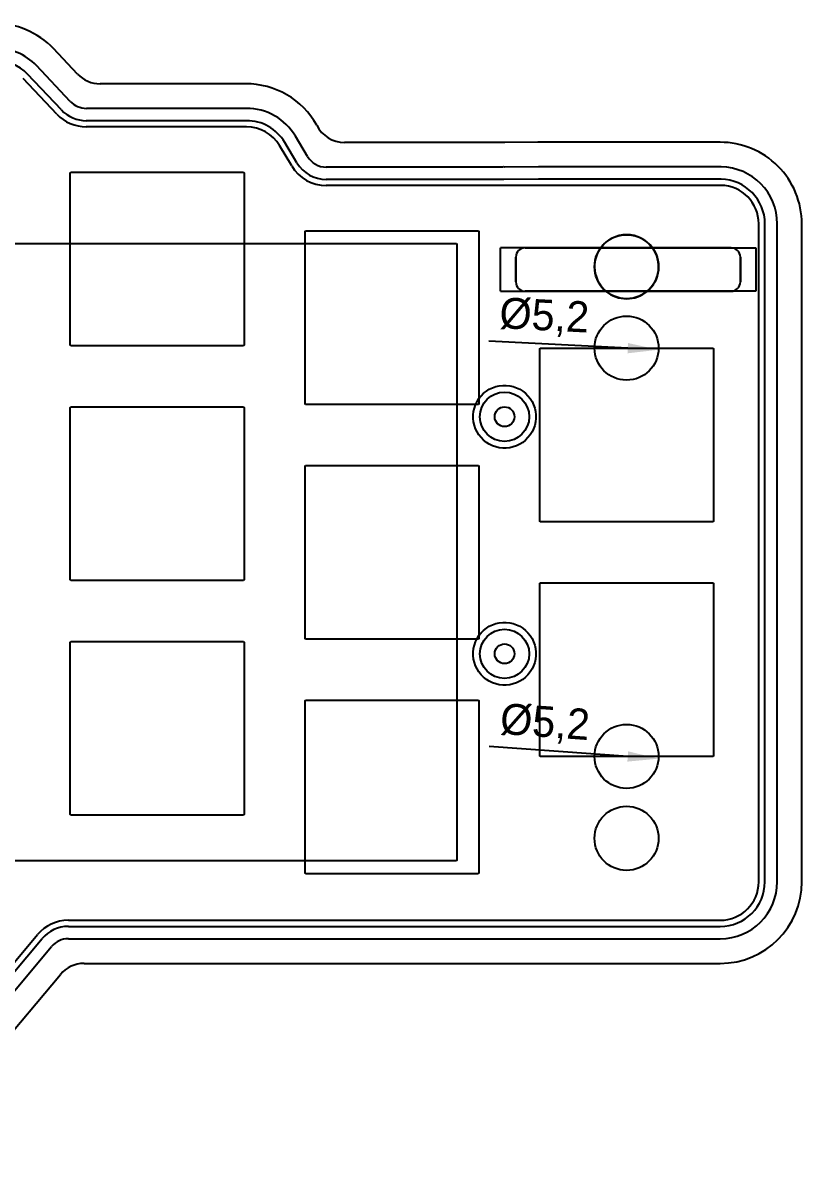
# Model space of a CAD drawing. Header units: millimetres. Extents: x 67 to 373, y -261 to -88.
# Drawn here: x 310.1 to 373.3, y -181.9 to -88 of the extents above; entities that cross this region are included whole.
import ezdxf

# ---------------------------------------------------------------- set-up
doc = ezdxf.new("R2010")
doc.units = ezdxf.units.MM
for name, color, linetype in [('Dimensions', 7, 'Continuous'), ('Edge.Cuts', 7, 'Continuous'), ('User.2', 7, 'Continuous'), ('User.3', 7, 'Continuous')]:
    doc.layers.add(name, color=color, linetype=linetype)
doc.dimstyles.new('ISO-25', dxfattribs={"dimtxt": 2.5, "dimasz": 2.5, "dimexe": 1.25, "dimexo": 0.625, "dimtad": 1, "dimtxsty": 'Standard', "dimcen": 2.5, "dimadec": 0, "dimazin": 0, "dimtfac": 1, "dimtmove": 0, "dimatfit": 3, "dimfxl": 1, "dimarcsym": 0})

# ---------------------------------------------------------------- blocks, each defined once
blk = doc.blocks.new('*D9')
at = {"layer": 'Defpoints', "color": 0}
for p in [(356.491, -114.25), (361.684, -114.515)]:
    blk.add_point(p, dxfattribs=at)
at = {"layer": 'Dimensions', "color": 140, "lineweight": -2}
blk.add_line((359.18, -114.387), (347.915, -113.813), dxfattribs=at)
at = {"layer": 'Dimensions', "color": 140}
blk.add_solid([(359.159, -114.804), (359.202, -113.97), (361.684, -114.515)], dxfattribs=at)
at = {"layer": 'Dimensions', "color": 140, "insert": (352.404, -111.92), "char_height": 2.5066, "attachment_point": 5, "rotation": 357.08031}
blk.add_mtext('%%c5,2', dxfattribs=at)
blk = doc.blocks.new('*D10')
at = {"layer": 'Defpoints', "color": 0}
for p in [(356.494, -147.348), (361.681, -147.717)]:
    blk.add_point(p, dxfattribs=at)
at = {"layer": 'Dimensions', "color": 140, "lineweight": -2}
blk.add_line((359.18, -147.539), (347.929, -146.74), dxfattribs=at)
at = {"layer": 'Dimensions', "color": 140}
blk.add_solid([(359.151, -147.956), (359.21, -147.122), (361.681, -147.717)], dxfattribs=at)
at = {"layer": 'Dimensions', "color": 140, "insert": (352.455, -144.937), "char_height": 2.5066, "attachment_point": 5, "rotation": 355.93525}
blk.add_mtext('%%c5,2', dxfattribs=at)

msp = doc.modelspace()

# ---------------------------------------------------------------- linework, layer by layer
at = {"layer": 'Edge.Cuts'}
for p, q in [((314.5271, -92.1331), (312.5746, -90.0577)), ((313.9308, -94.3518), (311.1914, -91.44)), ((312.8473, -95.3891), (310.109, -92.4785)), ((313.2088, -95.0436), (310.4696, -92.1321)), ((328.1618, -92.92), (316.3479, -92.92)), ((328.2301, -94.92), (315.2457, -94.92)), ((328.2353, -96.42), (315.2326, -96.42)), ((328.2335, -95.92), (315.2366, -95.92)), ((333.1942, -98.8248), (332.2067, -97.1746)), ((351.8782, -97.6675), (349.196, -97.6816)), ((366.6872, -97.6675), (351.8782, -97.6675)), ((331.9036, -99.5892), (330.9169, -97.9403)), ((332.3337, -99.3342), (331.3469, -97.6852)), ((348.86, -97.6825), (336.1865, -97.6825)), ((349.196, -97.6816), (348.86, -97.6825)), ((313.9372, -100.145), (313.941, -100.1259)), ((313.9372, -100.145), (313.941, -100.1259)), ((313.9372, -100.145), (313.941, -100.1259)), ((313.9372, -100.145), (313.941, -100.1259)), ((313.9372, -114.145), (313.9372, -100.145)), ((313.9372, -114.145), (313.9372, -100.145)), ((313.9372, -114.145), (313.9372, -100.145)), ((313.9372, -114.145), (313.9372, -100.145)), ((313.941, -100.1259), (313.9681, -100.0988)), ((313.941, -100.1259), (313.9681, -100.0988)), ((313.941, -100.1259), (313.9681, -100.0988)), ((313.941, -100.1259), (313.9681, -100.0988)), ((313.9681, -100.0988), (313.9872, -100.095)), ((313.9681, -100.0988), (313.9872, -100.095)), ((313.9681, -100.0988), (313.9872, -100.095)), ((313.9681, -100.0988), (313.9872, -100.095)), ((313.9872, -100.095), (327.9872, -100.095)), ((313.9872, -100.095), (327.9872, -100.095)), ((313.9872, -100.095), (327.9872, -100.095)), ((313.9872, -100.095), (327.9872, -100.095)), ((327.9872, -100.095), (328.0064, -100.0988)), ((327.9872, -100.095), (328.0064, -100.0988)), ((327.9872, -100.095), (328.0064, -100.0988)), ((327.9872, -100.095), (328.0064, -100.0988)), ((328.0064, -100.0988), (328.0334, -100.1259)), ((328.0064, -100.0988), (328.0334, -100.1259)), ((328.0064, -100.0988), (328.0334, -100.1259)), ((328.0064, -100.0988), (328.0334, -100.1259)), ((328.0334, -100.1259), (328.0372, -100.145)), ((328.0334, -100.1259), (328.0372, -100.145)), ((328.0334, -100.1259), (328.0372, -100.145)), ((328.0334, -100.1259), (328.0372, -100.145)), ((328.0372, -100.145), (328.0372, -114.145)), ((328.0372, -100.145), (328.0372, -114.145)), ((328.0372, -100.145), (328.0372, -114.145)), ((328.0372, -100.145), (328.0372, -114.145)), ((349.0236, -99.6825), (334.7071, -99.6825)), ((349.0956, -99.6752), (349.0236, -99.6825)), ((349.1679, -99.6821), (349.0956, -99.6752)), ((351.9459, -99.6675), (349.1679, -99.6821)), ((366.7631, -99.6675), (351.9459, -99.6675)), ((349.0743, -100.6825), (334.7118, -100.6825)), ((349.0996, -101.1825), (334.7139, -101.1825)), ((349.0984, -100.68), (349.0743, -100.6825)), ((349.1226, -100.6824), (349.0984, -100.68)), ((349.0998, -101.1825), (349.0996, -101.1825)), ((349.1, -101.1825), (349.0998, -101.1825)), ((351.9498, -101.1675), (349.1, -101.1825)), ((351.9485, -100.6675), (349.1226, -100.6824)), ((366.7544, -100.6675), (351.9485, -100.6675)), ((366.7496, -101.1675), (351.9498, -101.1675)), ((332.9872, -104.9075), (332.991, -104.8884)), ((332.9872, -104.9075), (332.991, -104.8884)), ((332.9872, -104.9075), (332.991, -104.8884)), ((332.9872, -104.9075), (332.991, -104.8884)), ((332.9872, -118.9075), (332.9872, -104.9075)), ((332.9872, -118.9075), (332.9872, -104.9075)), ((332.9872, -118.9075), (332.9872, -104.9075)), ((332.9872, -118.9075), (332.9872, -104.9075)), ((332.991, -104.8884), (333.0181, -104.8613)), ((332.991, -104.8884), (333.0181, -104.8613)), ((332.991, -104.8884), (333.0181, -104.8613)), ((332.991, -104.8884), (333.0181, -104.8613)), ((333.0181, -104.8613), (333.0372, -104.8575)), ((333.0181, -104.8613), (333.0372, -104.8575)), ((333.0181, -104.8613), (333.0372, -104.8575)), ((333.0181, -104.8613), (333.0372, -104.8575)), ((333.0372, -104.8575), (347.0372, -104.8575)), ((333.0372, -104.8575), (347.0372, -104.8575)), ((333.0372, -104.8575), (347.0372, -104.8575)), ((333.0372, -104.8575), (347.0372, -104.8575)), ((347.0372, -104.8575), (347.0564, -104.8613)), ((347.0372, -104.8575), (347.0564, -104.8613)), ((347.0372, -104.8575), (347.0564, -104.8613)), ((347.0372, -104.8575), (347.0564, -104.8613)), ((347.0564, -104.8613), (347.0834, -104.8884)), ((347.0564, -104.8613), (347.0834, -104.8884)), ((347.0564, -104.8613), (347.0834, -104.8884)), ((347.0564, -104.8613), (347.0834, -104.8884)), ((347.0834, -104.8884), (347.0872, -104.9075)), ((347.0834, -104.8884), (347.0872, -104.9075)), ((347.0834, -104.8884), (347.0872, -104.9075)), ((347.0834, -104.8884), (347.0872, -104.9075)), ((347.0872, -104.9075), (347.0872, -118.9075)), ((347.0872, -104.9075), (347.0872, -118.9075)), ((347.0872, -104.9075), (347.0872, -118.9075)), ((347.0872, -104.9075), (347.0872, -118.9075)), ((369.8122, -157.7125), (369.8122, -104.2926)), ((370.3122, -157.7125), (370.3122, -104.2926)), ((371.3122, -157.7125), (371.3122, -104.2926)), ((373.3122, -157.7125), (373.3122, -104.2925)), ((350.85, -106.2425), (348.85, -106.2425)), ((348.85, -109.7625), (348.85, -106.2425)), ((350.1, -109.0125), (350.1, -106.9925)), ((350.1, -106.9925), (350.1, -109.0125)), ((350.1, -106.9925), (350.1, -109.0125)), ((350.1, -106.9925), (350.1, -109.0125)), ((350.1, -106.9925), (350.1, -109.0125)), ((350.85, -106.2425), (367.57, -106.2425)), ((367.57, -106.2425), (350.85, -106.2425)), ((356.9869, -106.2425), (350.85, -106.2425)), ((367.57, -106.2425), (350.85, -106.2425)), ((356.9869, -106.2425), (350.85, -106.2425)), ((361.1876, -106.2425), (356.9869, -106.2425)), ((361.1876, -106.2425), (356.9869, -106.2425)), ((367.57, -106.2425), (361.1876, -106.2425)), ((367.57, -106.2425), (361.1876, -106.2425)), ((367.57, -106.2425), (369.57, -106.2425)), ((368.32, -106.9925), (368.32, -109.0125)), ((368.32, -109.0125), (368.32, -106.9925)), ((368.32, -109.0125), (368.32, -106.9925)), ((368.32, -109.0125), (368.32, -106.9925)), ((368.32, -109.0125), (368.32, -106.9925)), ((369.57, -106.2425), (369.57, -109.7625)), ((348.85, -109.7625), (350.85, -109.7625)), ((367.57, -109.7625), (350.85, -109.7625)), ((350.85, -109.7625), (367.57, -109.7625)), ((350.85, -109.7625), (357.4109, -109.7625)), ((350.85, -109.7625), (367.57, -109.7625)), ((350.85, -109.7625), (357.4109, -109.7625)), ((357.4109, -109.7625), (360.7635, -109.7625)), ((357.4109, -109.7625), (360.7635, -109.7625)), ((360.7635, -109.7625), (367.57, -109.7625)), ((360.7635, -109.7625), (367.57, -109.7625)), ((369.57, -109.7625), (367.57, -109.7625)), ((313.941, -114.1641), (313.9372, -114.145)), ((313.941, -114.1641), (313.9372, -114.145)), ((313.941, -114.1641), (313.9372, -114.145)), ((313.941, -114.1641), (313.9372, -114.145)), ((313.9681, -114.1912), (313.941, -114.1641)), ((313.9681, -114.1912), (313.941, -114.1641)), ((313.9681, -114.1912), (313.941, -114.1641)), ((313.9681, -114.1912), (313.941, -114.1641)), ((313.9872, -114.195), (313.9681, -114.1912)), ((313.9872, -114.195), (313.9681, -114.1912)), ((313.9872, -114.195), (313.9681, -114.1912)), ((313.9872, -114.195), (313.9681, -114.1912)), ((327.9872, -114.195), (313.9872, -114.195)), ((327.9872, -114.195), (313.9872, -114.195)), ((327.9872, -114.195), (313.9872, -114.195)), ((327.9872, -114.195), (313.9872, -114.195)), ((328.0064, -114.1912), (327.9872, -114.195)), ((328.0064, -114.1912), (327.9872, -114.195)), ((328.0064, -114.1912), (327.9872, -114.195)), ((328.0064, -114.1912), (327.9872, -114.195)), ((328.0334, -114.1641), (328.0064, -114.1912)), ((328.0334, -114.1641), (328.0064, -114.1912)), ((328.0334, -114.1641), (328.0064, -114.1912)), ((328.0334, -114.1641), (328.0064, -114.1912)), ((328.0372, -114.145), (328.0334, -114.1641)), ((328.0372, -114.145), (328.0334, -114.1641)), ((328.0372, -114.145), (328.0334, -114.1641)), ((328.0372, -114.145), (328.0334, -114.1641)), ((352.0372, -114.4325), (352.041, -114.4134)), ((352.0372, -114.4325), (352.041, -114.4134)), ((352.0372, -114.4325), (352.041, -114.4134)), ((352.0372, -114.4325), (352.041, -114.4134)), ((352.0372, -128.4325), (352.0372, -114.4325)), ((352.0372, -128.4325), (352.0372, -114.4325)), ((352.0372, -128.4325), (352.0372, -114.4325)), ((352.0372, -128.4325), (352.0372, -114.4325)), ((352.041, -114.4134), (352.0681, -114.3863)), ((352.041, -114.4134), (352.0681, -114.3863)), ((352.041, -114.4134), (352.0681, -114.3863)), ((352.041, -114.4134), (352.0681, -114.3863)), ((352.0681, -114.3863), (352.0872, -114.3825)), ((352.0681, -114.3863), (352.0872, -114.3825)), ((352.0681, -114.3863), (352.0872, -114.3825)), ((352.0681, -114.3863), (352.0872, -114.3825)), ((352.0872, -114.3825), (366.0872, -114.3825)), ((352.0872, -114.3825), (366.0872, -114.3825)), ((352.0872, -114.3825), (366.0872, -114.3825)), ((352.0872, -114.3825), (366.0872, -114.3825)), ((366.0872, -114.3825), (366.1064, -114.3863)), ((366.0872, -114.3825), (366.1064, -114.3863)), ((366.0872, -114.3825), (366.1064, -114.3863)), ((366.0872, -114.3825), (366.1064, -114.3863)), ((366.1064, -114.3863), (366.1334, -114.4134)), ((366.1064, -114.3863), (366.1334, -114.4134)), ((366.1064, -114.3863), (366.1334, -114.4134)), ((366.1064, -114.3863), (366.1334, -114.4134)), ((366.1334, -114.4134), (366.1372, -114.4325)), ((366.1334, -114.4134), (366.1372, -114.4325)), ((366.1334, -114.4134), (366.1372, -114.4325)), ((366.1334, -114.4134), (366.1372, -114.4325)), ((366.1372, -114.4325), (366.1372, -128.4325)), ((366.1372, -114.4325), (366.1372, -128.4325)), ((366.1372, -114.4325), (366.1372, -128.4325)), ((366.1372, -114.4325), (366.1372, -128.4325)), ((347.1003, -118.4769), (347.2786, -118.2533)), ((347.2786, -118.2533), (347.4808, -118.0511)), ((347.4808, -118.0511), (347.7044, -117.8728)), ((347.7044, -117.8728), (347.9465, -117.7207)), ((347.9465, -117.7207), (348.2042, -117.5966)), ((348.2042, -117.5966), (348.4741, -117.5022)), ((348.4741, -117.5022), (348.7529, -117.4385)), ((348.7529, -117.4385), (349.037, -117.4065)), ((349.037, -117.4065), (349.323, -117.4065)), ((349.323, -117.4065), (349.6071, -117.4385)), ((349.6071, -117.4385), (349.8859, -117.5022)), ((349.8859, -117.5022), (350.1558, -117.5966)), ((350.1558, -117.5966), (350.4135, -117.7207)), ((350.4135, -117.7207), (350.6556, -117.8728)), ((350.6556, -117.8728), (350.8792, -118.0511)), ((350.8792, -118.0511), (351.0814, -118.2533)), ((351.0814, -118.2533), (351.2597, -118.4769)), ((313.9372, -119.195), (313.941, -119.1759)), ((313.9372, -119.195), (313.941, -119.1759)), ((313.9372, -119.195), (313.941, -119.1759)), ((313.9372, -119.195), (313.941, -119.1759)), ((313.9372, -133.195), (313.9372, -119.195)), ((313.9372, -133.195), (313.9372, -119.195)), ((313.9372, -133.195), (313.9372, -119.195)), ((313.9372, -133.195), (313.9372, -119.195)), ((313.941, -119.1759), (313.9681, -119.1488)), ((313.941, -119.1759), (313.9681, -119.1488)), ((313.941, -119.1759), (313.9681, -119.1488)), ((313.941, -119.1759), (313.9681, -119.1488)), ((313.9681, -119.1488), (313.9872, -119.145)), ((313.9681, -119.1488), (313.9872, -119.145)), ((313.9681, -119.1488), (313.9872, -119.145)), ((313.9681, -119.1488), (313.9872, -119.145)), ((313.9872, -119.145), (327.9872, -119.145)), ((313.9872, -119.145), (327.9872, -119.145)), ((313.9872, -119.145), (327.9872, -119.145)), ((313.9872, -119.145), (327.9872, -119.145)), ((327.9872, -119.145), (328.0064, -119.1488)), ((327.9872, -119.145), (328.0064, -119.1488)), ((327.9872, -119.145), (328.0064, -119.1488)), ((327.9872, -119.145), (328.0064, -119.1488)), ((328.0064, -119.1488), (328.0334, -119.1759)), ((328.0064, -119.1488), (328.0334, -119.1759)), ((328.0064, -119.1488), (328.0334, -119.1759)), ((328.0064, -119.1488), (328.0334, -119.1759)), ((328.0334, -119.1759), (328.0372, -119.195)), ((328.0334, -119.1759), (328.0372, -119.195)), ((328.0334, -119.1759), (328.0372, -119.195)), ((328.0334, -119.1759), (328.0372, -119.195)), ((328.0372, -119.195), (328.0372, -133.195)), ((328.0372, -119.195), (328.0372, -133.195)), ((328.0372, -119.195), (328.0372, -133.195)), ((328.0372, -119.195), (328.0372, -133.195)), ((332.991, -118.9266), (332.9872, -118.9075)), ((332.991, -118.9266), (332.9872, -118.9075)), ((332.991, -118.9266), (332.9872, -118.9075)), ((332.991, -118.9266), (332.9872, -118.9075)), ((333.0181, -118.9537), (332.991, -118.9266)), ((333.0181, -118.9537), (332.991, -118.9266)), ((333.0181, -118.9537), (332.991, -118.9266)), ((333.0181, -118.9537), (332.991, -118.9266)), ((333.0372, -118.9575), (333.0181, -118.9537)), ((333.0372, -118.9575), (333.0181, -118.9537)), ((333.0372, -118.9575), (333.0181, -118.9537)), ((333.0372, -118.9575), (333.0181, -118.9537)), ((347.0372, -118.9575), (333.0372, -118.9575)), ((347.0372, -118.9575), (333.0372, -118.9575)), ((347.0372, -118.9575), (333.0372, -118.9575)), ((347.0372, -118.9575), (333.0372, -118.9575)), ((346.666, -119.5254), (346.7297, -119.2466)), ((346.7297, -119.2466), (346.8241, -118.9767)), ((346.8241, -118.9767), (346.9482, -118.719)), ((346.9482, -118.719), (347.1003, -118.4769)), ((347.0564, -118.9537), (347.0372, -118.9575)), ((347.0564, -118.9537), (347.0372, -118.9575)), ((347.0564, -118.9537), (347.0372, -118.9575)), ((347.0564, -118.9537), (347.0372, -118.9575)), ((347.0834, -118.9266), (347.0564, -118.9537)), ((347.0834, -118.9266), (347.0564, -118.9537)), ((347.0834, -118.9266), (347.0564, -118.9537)), ((347.0834, -118.9266), (347.0564, -118.9537)), ((347.0872, -118.9075), (347.0834, -118.9266)), ((347.0872, -118.9075), (347.0834, -118.9266)), ((347.0872, -118.9075), (347.0834, -118.9266)), ((347.0872, -118.9075), (347.0834, -118.9266)), ((351.2597, -118.4769), (351.4118, -118.719)), ((351.4118, -118.719), (351.5359, -118.9767)), ((351.5359, -118.9767), (351.6303, -119.2466)), ((351.6303, -119.2466), (351.694, -119.5254)), ((346.634, -119.8095), (346.666, -119.5254)), ((346.634, -119.8149), (346.634, -119.8095)), ((346.634, -120.0955), (346.634, -119.8149)), ((346.666, -120.3796), (346.634, -120.0955)), ((351.694, -119.5254), (351.726, -119.8095)), ((351.726, -120.0955), (351.694, -120.3796)), ((351.726, -119.8095), (351.726, -120.0955)), ((346.7297, -120.6584), (346.666, -120.3796)), ((346.8241, -120.9283), (346.7297, -120.6584)), ((346.9482, -121.186), (346.8241, -120.9283)), ((351.5359, -120.9283), (351.4118, -121.186)), ((351.6303, -120.6584), (351.5359, -120.9283)), ((351.694, -120.3796), (351.6303, -120.6584)), ((347.1003, -121.4281), (346.9482, -121.186)), ((347.2786, -121.6517), (347.1003, -121.4281)), ((347.4808, -121.8539), (347.2786, -121.6517)), ((347.7044, -122.0322), (347.4808, -121.8539)), ((347.9465, -122.1843), (347.7044, -122.0322)), ((350.6556, -122.0322), (350.4135, -122.1843)), ((350.8792, -121.8539), (350.6556, -122.0322)), ((351.0814, -121.6517), (350.8792, -121.8539)), ((351.2597, -121.4281), (351.0814, -121.6517)), ((351.4118, -121.186), (351.2597, -121.4281)), ((348.2042, -122.3084), (347.9465, -122.1843)), ((348.4741, -122.4028), (348.2042, -122.3084)), ((348.7529, -122.4665), (348.4741, -122.4028)), ((349.037, -122.4985), (348.7529, -122.4665)), ((349.323, -122.4985), (349.037, -122.4985)), ((349.6071, -122.4665), (349.323, -122.4985)), ((349.8859, -122.4028), (349.6071, -122.4665)), ((350.1558, -122.3084), (349.8859, -122.4028)), ((350.4135, -122.1843), (350.1558, -122.3084)), ((332.9872, -123.9575), (332.991, -123.9384)), ((332.9872, -123.9575), (332.991, -123.9384)), ((332.9872, -123.9575), (332.991, -123.9384)), ((332.9872, -123.9575), (332.991, -123.9384)), ((332.9872, -137.9575), (332.9872, -123.9575)), ((332.9872, -137.9575), (332.9872, -123.9575)), ((332.9872, -137.9575), (332.9872, -123.9575)), ((332.9872, -137.9575), (332.9872, -123.9575)), ((332.991, -123.9384), (333.0181, -123.9113)), ((332.991, -123.9384), (333.0181, -123.9113)), ((332.991, -123.9384), (333.0181, -123.9113)), ((332.991, -123.9384), (333.0181, -123.9113)), ((333.0181, -123.9113), (333.0372, -123.9075)), ((333.0181, -123.9113), (333.0372, -123.9075)), ((333.0181, -123.9113), (333.0372, -123.9075)), ((333.0181, -123.9113), (333.0372, -123.9075)), ((333.0372, -123.9075), (347.0372, -123.9075)), ((333.0372, -123.9075), (347.0372, -123.9075)), ((333.0372, -123.9075), (347.0372, -123.9075)), ((333.0372, -123.9075), (347.0372, -123.9075)), ((347.0372, -123.9075), (347.0564, -123.9113)), ((347.0372, -123.9075), (347.0564, -123.9113)), ((347.0372, -123.9075), (347.0564, -123.9113)), ((347.0372, -123.9075), (347.0564, -123.9113)), ((347.0564, -123.9113), (347.0834, -123.9384)), ((347.0564, -123.9113), (347.0834, -123.9384)), ((347.0564, -123.9113), (347.0834, -123.9384)), ((347.0564, -123.9113), (347.0834, -123.9384)), ((347.0834, -123.9384), (347.0872, -123.9575)), ((347.0834, -123.9384), (347.0872, -123.9575)), ((347.0834, -123.9384), (347.0872, -123.9575)), ((347.0834, -123.9384), (347.0872, -123.9575)), ((347.0872, -123.9575), (347.0872, -137.9575)), ((347.0872, -123.9575), (347.0872, -137.9575)), ((347.0872, -123.9575), (347.0872, -137.9575)), ((347.0872, -123.9575), (347.0872, -137.9575)), ((352.041, -128.4516), (352.0372, -128.4325)), ((352.041, -128.4516), (352.0372, -128.4325)), ((352.041, -128.4516), (352.0372, -128.4325)), ((352.041, -128.4516), (352.0372, -128.4325)), ((352.0681, -128.4787), (352.041, -128.4516)), ((352.0681, -128.4787), (352.041, -128.4516)), ((352.0681, -128.4787), (352.041, -128.4516)), ((352.0681, -128.4787), (352.041, -128.4516)), ((352.0872, -128.4825), (352.0681, -128.4787)), ((352.0872, -128.4825), (352.0681, -128.4787)), ((352.0872, -128.4825), (352.0681, -128.4787)), ((352.0872, -128.4825), (352.0681, -128.4787)), ((366.0872, -128.4825), (352.0872, -128.4825)), ((366.0872, -128.4825), (352.0872, -128.4825)), ((366.0872, -128.4825), (352.0872, -128.4825)), ((366.0872, -128.4825), (352.0872, -128.4825)), ((366.1064, -128.4787), (366.0872, -128.4825)), ((366.1064, -128.4787), (366.0872, -128.4825)), ((366.1064, -128.4787), (366.0872, -128.4825)), ((366.1064, -128.4787), (366.0872, -128.4825)), ((366.1334, -128.4516), (366.1064, -128.4787)), ((366.1334, -128.4516), (366.1064, -128.4787)), ((366.1334, -128.4516), (366.1064, -128.4787)), ((366.1334, -128.4516), (366.1064, -128.4787)), ((366.1372, -128.4325), (366.1334, -128.4516)), ((366.1372, -128.4325), (366.1334, -128.4516)), ((366.1372, -128.4325), (366.1334, -128.4516)), ((366.1372, -128.4325), (366.1334, -128.4516)), ((313.941, -133.2141), (313.9372, -133.195)), ((313.941, -133.2141), (313.9372, -133.195)), ((313.941, -133.2141), (313.9372, -133.195)), ((313.941, -133.2141), (313.9372, -133.195)), ((313.9681, -133.2412), (313.941, -133.2141)), ((313.9681, -133.2412), (313.941, -133.2141)), ((313.9681, -133.2412), (313.941, -133.2141)), ((313.9681, -133.2412), (313.941, -133.2141)), ((313.9872, -133.245), (313.9681, -133.2412)), ((313.9872, -133.245), (313.9681, -133.2412)), ((313.9872, -133.245), (313.9681, -133.2412)), ((313.9872, -133.245), (313.9681, -133.2412)), ((327.9872, -133.245), (313.9872, -133.245)), ((327.9872, -133.245), (313.9872, -133.245)), ((327.9872, -133.245), (313.9872, -133.245)), ((327.9872, -133.245), (313.9872, -133.245)), ((328.0064, -133.2412), (327.9872, -133.245)), ((328.0064, -133.2412), (327.9872, -133.245)), ((328.0064, -133.2412), (327.9872, -133.245)), ((328.0064, -133.2412), (327.9872, -133.245)), ((328.0334, -133.2141), (328.0064, -133.2412)), ((328.0334, -133.2141), (328.0064, -133.2412)), ((328.0334, -133.2141), (328.0064, -133.2412)), ((328.0334, -133.2141), (328.0064, -133.2412)), ((328.0372, -133.195), (328.0334, -133.2141)), ((328.0372, -133.195), (328.0334, -133.2141)), ((328.0372, -133.195), (328.0334, -133.2141)), ((328.0372, -133.195), (328.0334, -133.2141)), ((352.0372, -133.4825), (352.041, -133.4634)), ((352.0372, -133.4825), (352.041, -133.4634)), ((352.0372, -133.4825), (352.041, -133.4634)), ((352.0372, -133.4825), (352.041, -133.4634)), ((352.0372, -147.4825), (352.0372, -133.4825)), ((352.0372, -147.4825), (352.0372, -133.4825)), ((352.0372, -147.4825), (352.0372, -133.4825)), ((352.0372, -147.4825), (352.0372, -133.4825)), ((352.041, -133.4634), (352.0681, -133.4363)), ((352.041, -133.4634), (352.0681, -133.4363)), ((352.041, -133.4634), (352.0681, -133.4363)), ((352.041, -133.4634), (352.0681, -133.4363)), ((352.0681, -133.4363), (352.0872, -133.4325)), ((352.0681, -133.4363), (352.0872, -133.4325)), ((352.0681, -133.4363), (352.0872, -133.4325)), ((352.0681, -133.4363), (352.0872, -133.4325)), ((352.0872, -133.4325), (366.0872, -133.4325)), ((352.0872, -133.4325), (366.0872, -133.4325)), ((352.0872, -133.4325), (366.0872, -133.4325)), ((352.0872, -133.4325), (366.0872, -133.4325)), ((366.0872, -133.4325), (366.1064, -133.4363)), ((366.0872, -133.4325), (366.1064, -133.4363)), ((366.0872, -133.4325), (366.1064, -133.4363)), ((366.0872, -133.4325), (366.1064, -133.4363)), ((366.1064, -133.4363), (366.1334, -133.4634)), ((366.1064, -133.4363), (366.1334, -133.4634)), ((366.1064, -133.4363), (366.1334, -133.4634)), ((366.1064, -133.4363), (366.1334, -133.4634)), ((366.1334, -133.4634), (366.1372, -133.4825)), ((366.1334, -133.4634), (366.1372, -133.4825)), ((366.1334, -133.4634), (366.1372, -133.4825)), ((366.1334, -133.4634), (366.1372, -133.4825)), ((366.1372, -133.4825), (366.1372, -147.4825)), ((366.1372, -133.4825), (366.1372, -147.4825)), ((366.1372, -133.4825), (366.1372, -147.4825)), ((366.1372, -133.4825), (366.1372, -147.4825)), ((347.4808, -137.3011), (347.7044, -137.1228)), ((347.7044, -137.1228), (347.9465, -136.9707)), ((347.9465, -136.9707), (348.2042, -136.8466)), ((348.2042, -136.8466), (348.4741, -136.7522)), ((348.4741, -136.7522), (348.7529, -136.6885)), ((348.7529, -136.6885), (349.037, -136.6565)), ((349.037, -136.6565), (349.323, -136.6565)), ((349.323, -136.6565), (349.6071, -136.6885)), ((349.6071, -136.6885), (349.8859, -136.7522)), ((349.8859, -136.7522), (350.1558, -136.8466)), ((350.1558, -136.8466), (350.4135, -136.9707)), ((350.4135, -136.9707), (350.6556, -137.1228)), ((350.6556, -137.1228), (350.8792, -137.3011)), ((332.991, -137.9766), (332.9872, -137.9575)), ((332.991, -137.9766), (332.9872, -137.9575)), ((332.991, -137.9766), (332.9872, -137.9575)), ((332.991, -137.9766), (332.9872, -137.9575)), ((333.0181, -138.0037), (332.991, -137.9766)), ((333.0181, -138.0037), (332.991, -137.9766)), ((333.0181, -138.0037), (332.991, -137.9766)), ((333.0181, -138.0037), (332.991, -137.9766)), ((333.0372, -138.0075), (333.0181, -138.0037)), ((333.0372, -138.0075), (333.0181, -138.0037)), ((333.0372, -138.0075), (333.0181, -138.0037)), ((333.0372, -138.0075), (333.0181, -138.0037)), ((347.0372, -138.0075), (333.0372, -138.0075)), ((347.0372, -138.0075), (333.0372, -138.0075)), ((347.0372, -138.0075), (333.0372, -138.0075)), ((347.0372, -138.0075), (333.0372, -138.0075)), ((346.8241, -138.2267), (346.9482, -137.969)), ((346.9482, -137.969), (347.1003, -137.7269)), ((347.0564, -138.0037), (347.0372, -138.0075)), ((347.0564, -138.0037), (347.0372, -138.0075)), ((347.0564, -138.0037), (347.0372, -138.0075)), ((347.0564, -138.0037), (347.0372, -138.0075)), ((347.0834, -137.9766), (347.0564, -138.0037)), ((347.0834, -137.9766), (347.0564, -138.0037)), ((347.0834, -137.9766), (347.0564, -138.0037)), ((347.0834, -137.9766), (347.0564, -138.0037)), ((347.0872, -137.9575), (347.0834, -137.9766)), ((347.0872, -137.9575), (347.0834, -137.9766)), ((347.0872, -137.9575), (347.0834, -137.9766)), ((347.0872, -137.9575), (347.0834, -137.9766)), ((347.1003, -137.7269), (347.2786, -137.5033)), ((347.2786, -137.5033), (347.4808, -137.3011)), ((350.8792, -137.3011), (351.0814, -137.5033)), ((351.0814, -137.5033), (351.2597, -137.7269)), ((351.2597, -137.7269), (351.4118, -137.969)), ((351.4118, -137.969), (351.5359, -138.2267)), ((313.9372, -138.245), (313.941, -138.2259)), ((313.9372, -138.245), (313.941, -138.2259)), ((313.9372, -138.245), (313.941, -138.2259)), ((313.9372, -138.245), (313.941, -138.2259)), ((313.9372, -152.245), (313.9372, -138.245)), ((313.9372, -152.245), (313.9372, -138.245)), ((313.9372, -152.245), (313.9372, -138.245)), ((313.9372, -152.245), (313.9372, -138.245)), ((313.941, -138.2259), (313.9681, -138.1988)), ((313.941, -138.2259), (313.9681, -138.1988)), ((313.941, -138.2259), (313.9681, -138.1988)), ((313.941, -138.2259), (313.9681, -138.1988)), ((313.9681, -138.1988), (313.9872, -138.195)), ((313.9681, -138.1988), (313.9872, -138.195)), ((313.9681, -138.1988), (313.9872, -138.195)), ((313.9681, -138.1988), (313.9872, -138.195)), ((313.9872, -138.195), (327.9872, -138.195)), ((313.9872, -138.195), (327.9872, -138.195)), ((313.9872, -138.195), (327.9872, -138.195)), ((313.9872, -138.195), (327.9872, -138.195)), ((327.9872, -138.195), (328.0064, -138.1988)), ((327.9872, -138.195), (328.0064, -138.1988)), ((327.9872, -138.195), (328.0064, -138.1988)), ((327.9872, -138.195), (328.0064, -138.1988)), ((328.0064, -138.1988), (328.0334, -138.2259)), ((328.0064, -138.1988), (328.0334, -138.2259)), ((328.0064, -138.1988), (328.0334, -138.2259)), ((328.0064, -138.1988), (328.0334, -138.2259)), ((328.0334, -138.2259), (328.0372, -138.245)), ((328.0334, -138.2259), (328.0372, -138.245)), ((328.0334, -138.2259), (328.0372, -138.245)), ((328.0334, -138.2259), (328.0372, -138.245)), ((328.0372, -138.245), (328.0372, -152.245)), ((328.0372, -138.245), (328.0372, -152.245)), ((328.0372, -138.245), (328.0372, -152.245)), ((328.0372, -138.245), (328.0372, -152.245)), ((346.634, -139.0595), (346.666, -138.7754)), ((346.666, -138.7754), (346.7297, -138.4966)), ((346.7297, -138.4966), (346.8241, -138.2267)), ((351.5359, -138.2267), (351.6303, -138.4966)), ((351.6303, -138.4966), (351.694, -138.7754)), ((351.694, -138.7754), (351.726, -139.0595)), ((346.634, -139.0649), (346.634, -139.0595)), ((346.634, -139.3455), (346.634, -139.0649)), ((346.666, -139.6296), (346.634, -139.3455)), ((346.7297, -139.9084), (346.666, -139.6296)), ((346.8241, -140.1783), (346.7297, -139.9084)), ((351.6303, -139.9084), (351.5359, -140.1783)), ((351.694, -139.6296), (351.6303, -139.9084)), ((351.726, -139.3455), (351.694, -139.6296)), ((351.726, -139.0595), (351.726, -139.3455)), ((346.9482, -140.436), (346.8241, -140.1783)), ((347.1003, -140.6781), (346.9482, -140.436)), ((347.2786, -140.9017), (347.1003, -140.6781)), ((351.2597, -140.6781), (351.0814, -140.9017)), ((351.4118, -140.436), (351.2597, -140.6781)), ((351.5359, -140.1783), (351.4118, -140.436)), ((347.4808, -141.1039), (347.2786, -140.9017)), ((347.7044, -141.2822), (347.4808, -141.1039)), ((347.9465, -141.4343), (347.7044, -141.2822)), ((348.2042, -141.5584), (347.9465, -141.4343)), ((348.4741, -141.6528), (348.2042, -141.5584)), ((348.7529, -141.7165), (348.4741, -141.6528)), ((349.037, -141.7485), (348.7529, -141.7165)), ((349.323, -141.7485), (349.037, -141.7485)), ((349.6071, -141.7165), (349.323, -141.7485)), ((349.8859, -141.6528), (349.6071, -141.7165)), ((350.1558, -141.5584), (349.8859, -141.6528)), ((350.4135, -141.4343), (350.1558, -141.5584)), ((350.6556, -141.2822), (350.4135, -141.4343)), ((350.8792, -141.1039), (350.6556, -141.2822)), ((351.0814, -140.9017), (350.8792, -141.1039)), ((332.9872, -143.0075), (332.991, -142.9884)), ((332.9872, -143.0075), (332.991, -142.9884)), ((332.9872, -143.0075), (332.991, -142.9884)), ((332.9872, -143.0075), (332.991, -142.9884)), ((332.9872, -157.0075), (332.9872, -143.0075)), ((332.9872, -157.0075), (332.9872, -143.0075)), ((332.9872, -157.0075), (332.9872, -143.0075)), ((332.9872, -157.0075), (332.9872, -143.0075)), ((332.991, -142.9884), (333.0181, -142.9613)), ((332.991, -142.9884), (333.0181, -142.9613)), ((332.991, -142.9884), (333.0181, -142.9613)), ((332.991, -142.9884), (333.0181, -142.9613)), ((333.0181, -142.9613), (333.0372, -142.9575)), ((333.0181, -142.9613), (333.0372, -142.9575)), ((333.0181, -142.9613), (333.0372, -142.9575)), ((333.0181, -142.9613), (333.0372, -142.9575)), ((333.0372, -142.9575), (347.0372, -142.9575)), ((333.0372, -142.9575), (347.0372, -142.9575)), ((333.0372, -142.9575), (347.0372, -142.9575)), ((333.0372, -142.9575), (347.0372, -142.9575)), ((347.0372, -142.9575), (347.0564, -142.9613)), ((347.0372, -142.9575), (347.0564, -142.9613)), ((347.0372, -142.9575), (347.0564, -142.9613)), ((347.0372, -142.9575), (347.0564, -142.9613)), ((347.0564, -142.9613), (347.0834, -142.9884)), ((347.0564, -142.9613), (347.0834, -142.9884)), ((347.0564, -142.9613), (347.0834, -142.9884)), ((347.0564, -142.9613), (347.0834, -142.9884)), ((347.0834, -142.9884), (347.0872, -143.0075)), ((347.0834, -142.9884), (347.0872, -143.0075)), ((347.0834, -142.9884), (347.0872, -143.0075)), ((347.0834, -142.9884), (347.0872, -143.0075)), ((347.0872, -143.0075), (347.0872, -157.0075)), ((347.0872, -143.0075), (347.0872, -157.0075)), ((347.0872, -143.0075), (347.0872, -157.0075)), ((347.0872, -143.0075), (347.0872, -157.0075)), ((352.041, -147.5016), (352.0372, -147.4825)), ((352.041, -147.5016), (352.0372, -147.4825)), ((352.041, -147.5016), (352.0372, -147.4825)), ((352.041, -147.5016), (352.0372, -147.4825)), ((352.0681, -147.5287), (352.041, -147.5016)), ((352.0681, -147.5287), (352.041, -147.5016)), ((352.0681, -147.5287), (352.041, -147.5016)), ((352.0681, -147.5287), (352.041, -147.5016)), ((352.0872, -147.5325), (352.0681, -147.5287)), ((352.0872, -147.5325), (352.0681, -147.5287)), ((352.0872, -147.5325), (352.0681, -147.5287)), ((352.0872, -147.5325), (352.0681, -147.5287)), ((366.0872, -147.5325), (352.0872, -147.5325)), ((366.0872, -147.5325), (352.0872, -147.5325)), ((366.0872, -147.5325), (352.0872, -147.5325)), ((366.0872, -147.5325), (352.0872, -147.5325)), ((366.1064, -147.5287), (366.0872, -147.5325)), ((366.1064, -147.5287), (366.0872, -147.5325)), ((366.1064, -147.5287), (366.0872, -147.5325)), ((366.1064, -147.5287), (366.0872, -147.5325)), ((366.1334, -147.5016), (366.1064, -147.5287)), ((366.1334, -147.5016), (366.1064, -147.5287)), ((366.1334, -147.5016), (366.1064, -147.5287)), ((366.1334, -147.5016), (366.1064, -147.5287)), ((366.1372, -147.4825), (366.1334, -147.5016)), ((366.1372, -147.4825), (366.1334, -147.5016)), ((366.1372, -147.4825), (366.1334, -147.5016)), ((366.1372, -147.4825), (366.1334, -147.5016)), ((313.941, -152.2641), (313.9372, -152.245)), ((313.941, -152.2641), (313.9372, -152.245)), ((313.941, -152.2641), (313.9372, -152.245)), ((313.941, -152.2641), (313.9372, -152.245)), ((313.9681, -152.2912), (313.941, -152.2641)), ((313.9681, -152.2912), (313.941, -152.2641)), ((313.9681, -152.2912), (313.941, -152.2641)), ((313.9681, -152.2912), (313.941, -152.2641)), ((313.9872, -152.295), (313.9681, -152.2912)), ((313.9872, -152.295), (313.9681, -152.2912)), ((313.9872, -152.295), (313.9681, -152.2912)), ((313.9872, -152.295), (313.9681, -152.2912)), ((327.9872, -152.295), (313.9872, -152.295)), ((327.9872, -152.295), (313.9872, -152.295)), ((327.9872, -152.295), (313.9872, -152.295)), ((327.9872, -152.295), (313.9872, -152.295)), ((328.0064, -152.2912), (327.9872, -152.295)), ((328.0064, -152.2912), (327.9872, -152.295)), ((328.0064, -152.2912), (327.9872, -152.295)), ((328.0064, -152.2912), (327.9872, -152.295)), ((328.0334, -152.2641), (328.0064, -152.2912)), ((328.0334, -152.2641), (328.0064, -152.2912)), ((328.0334, -152.2641), (328.0064, -152.2912)), ((328.0334, -152.2641), (328.0064, -152.2912)), ((328.0372, -152.245), (328.0334, -152.2641)), ((328.0372, -152.245), (328.0334, -152.2641)), ((328.0372, -152.245), (328.0334, -152.2641)), ((328.0372, -152.245), (328.0334, -152.2641)), ((332.991, -157.0266), (332.9872, -157.0075)), ((332.991, -157.0266), (332.9872, -157.0075)), ((332.991, -157.0266), (332.9872, -157.0075)), ((332.991, -157.0266), (332.9872, -157.0075)), ((333.0181, -157.0537), (332.991, -157.0266)), ((333.0181, -157.0537), (332.991, -157.0266)), ((333.0181, -157.0537), (332.991, -157.0266)), ((333.0181, -157.0537), (332.991, -157.0266)), ((333.0372, -157.0575), (333.0181, -157.0537)), ((333.0372, -157.0575), (333.0181, -157.0537)), ((333.0372, -157.0575), (333.0181, -157.0537)), ((333.0372, -157.0575), (333.0181, -157.0537)), ((347.0372, -157.0575), (333.0372, -157.0575)), ((347.0372, -157.0575), (333.0372, -157.0575)), ((347.0372, -157.0575), (333.0372, -157.0575)), ((347.0372, -157.0575), (333.0372, -157.0575)), ((347.0564, -157.0537), (347.0372, -157.0575)), ((347.0564, -157.0537), (347.0372, -157.0575)), ((347.0564, -157.0537), (347.0372, -157.0575)), ((347.0564, -157.0537), (347.0372, -157.0575)), ((347.0834, -157.0266), (347.0564, -157.0537)), ((347.0834, -157.0266), (347.0564, -157.0537)), ((347.0834, -157.0266), (347.0564, -157.0537)), ((347.0834, -157.0266), (347.0564, -157.0537)), ((347.0872, -157.0075), (347.0834, -157.0266)), ((347.0872, -157.0075), (347.0834, -157.0266)), ((347.0872, -157.0075), (347.0834, -157.0266)), ((347.0872, -157.0075), (347.0834, -157.0266)), ((313.7795, -160.8375), (366.6872, -160.8375)), ((313.7795, -161.3375), (366.6872, -161.3375)), ((296.4939, -179.6186), (311.2706, -162.0074)), ((296.8702, -179.9481), (311.6537, -162.3288)), ((313.7795, -162.3375), (366.6872, -162.3375)), ((297.6239, -180.6056), (312.4197, -162.9716)), ((315.0502, -164.3375), (366.6872, -164.3375)), ((299.1346, -181.9167), (313.1351, -165.2306))]:
    msp.add_line(p, q, dxfattribs=at)
for centre, radius in [((349.18, -119.9525), 2), ((349.18, -119.9525), 0.8), ((349.18, -139.2025), 2), ((349.18, -139.2025), 0.8), ((359.0838, -154.185), 2.6), ((359.0838, -154.185), 2.6), ((359.0838, -154.185), 2.6), ((359.0838, -154.185), 2.6)]:
    msp.add_circle(centre, radius, dxfattribs=at)
for centre, radius, start, end in [((307.702, -94.7814), 6.7864, 44.110324, 89.859278), ((307.7643, -94.7814), 4.7864, 44.273766, 89.695837), ((307.7643, -94.7814), 3.7864, 44.400619, 89.568982), ((316.3479, -90.42), 2.5, 223.253445, 270), ((328.2001, -99.5024), 6.5825, 29.262218, 90.333209), ((315.2843, -93.0253), 1.8951, 224.422307, 268.83113), ((315.2843, -93.0253), 3.3951, 224.12672, 269.12672), ((315.2843, -93.0253), 2.8951, 224.199128, 269.05431), ((328.2595, -99.5024), 4.5825, 30.529401, 90.368023), ((328.2595, -99.5024), 3.5825, 30.481203, 90.41623), ((328.2595, -99.5024), 3.0825, 30.448719, 90.448719), ((336.1865, -95.1825), 2.5, 206.163304, 270), ((366.6872, -104.2925), 6.625, 0.000011, 90.000031), ((334.6886, -97.9521), 2.7305, 210.40934, 270.488049), ((334.6886, -97.9521), 1.7305, 210.28434, 270.613057), ((334.6886, -97.9521), 3.2305, 210.448693, 270.448693), ((366.6872, -104.2919), 4.625, 359.991292, 89.06017), ((366.6872, -104.2919), 3.125, 359.98712, 88.856647), ((366.6872, -104.2919), 3.625, 359.988894, 88.938424), ((359.0872, -107.775), 2.6, 36.117026, 143.882974), ((359.0872, -107.775), 2.6, 36.117026, 143.882974), ((350.85, -106.9925), 0.75, 90, 180), ((350.85, -106.9925), 0.75, 90, 180), ((350.85, -106.9925), 0.75, 90, 180), ((350.85, -106.9925), 0.75, 90, 180), ((350.85, -106.9925), 0.75, 90, 180), ((359.0872, -107.775), 2.6, 143.882974, 229.854336), ((359.0872, -107.775), 2.6, 143.882974, 229.854336), ((359.0872, -107.775), 2.6, 310.145664, 36.117026), ((359.0872, -107.775), 2.6, 310.145664, 36.117026), ((367.57, -106.9925), 0.75, 360, 90), ((367.57, -106.9925), 0.75, 0, 90), ((367.57, -106.9925), 0.75, 0, 90), ((367.57, -106.9925), 0.75, 0, 90), ((367.57, -106.9925), 0.75, 0, 90), ((350.85, -109.0125), 0.75, 180, 270), ((350.85, -109.0125), 0.75, 180, 270), ((350.85, -109.0125), 0.75, 180, 270), ((350.85, -109.0125), 0.75, 180, 270), ((350.85, -109.0125), 0.75, 180, 270), ((359.0872, -107.775), 2.6, 229.854336, 310.145664), ((359.0872, -107.775), 2.6, 229.854336, 310.145664), ((367.57, -109.0125), 0.75, 270, 0), ((367.57, -109.0125), 0.75, 270, 0), ((367.57, -109.0125), 0.75, 270, 0), ((367.57, -109.0125), 0.75, 270, 0), ((367.57, -109.0125), 0.75, 270, 0), ((366.6872, -157.7125), 3.125, 270, 0), ((366.6872, -157.7125), 6.625, 270, 360), ((366.6872, -157.7125), 3.625, 270, 0), ((366.6872, -157.7125), 4.625, 270, 0), ((313.7795, -164.1126), 3.2751, 90.000849, 140.000849), ((313.7795, -164.1126), 2.7751, 90.000849, 140.000702), ((313.7795, -164.1126), 1.7751, 90.000849, 140.000159), ((315.0502, -166.8375), 2.5, 90, 140.001664)]:
    msp.add_arc(centre, radius, start, end, dxfattribs=at)
at = {"layer": 'User.2'}
for p, q in [((265.255, -105.8925), (345.255, -105.8925)), ((345.255, -105.8925), (345.278, -105.8971)), ((345.278, -105.8971), (345.3104, -105.9295)), ((345.3104, -105.9295), (345.315, -105.9525)), ((345.315, -105.9525), (345.315, -155.9525)), ((345.255, -156.0125), (265.255, -156.0125)), ((345.278, -156.0079), (345.255, -156.0125)), ((345.3104, -155.9755), (345.278, -156.0079)), ((345.315, -155.9525), (345.3104, -155.9755))]:
    msp.add_line(p, q, dxfattribs=at)
at = {"layer": 'User.3'}
for p, q in [((313.9372, -100.145), (313.941, -100.1259)), ((313.9372, -114.145), (313.9372, -100.145)), ((313.941, -100.1259), (313.9681, -100.0988)), ((313.9681, -100.0988), (313.9872, -100.095)), ((313.9872, -100.095), (327.9872, -100.095)), ((327.9872, -100.095), (328.0064, -100.0988)), ((328.0064, -100.0988), (328.0334, -100.1259)), ((328.0334, -100.1259), (328.0372, -100.145)), ((328.0372, -100.145), (328.0372, -114.145)), ((332.9872, -104.9075), (332.991, -104.8884)), ((332.9872, -118.9075), (332.9872, -104.9075)), ((332.991, -104.8884), (333.0181, -104.8613)), ((333.0181, -104.8613), (333.0372, -104.8575)), ((333.0372, -104.8575), (347.0372, -104.8575)), ((347.0372, -104.8575), (347.0564, -104.8613)), ((347.0564, -104.8613), (347.0834, -104.8884)), ((347.0834, -104.8884), (347.0872, -104.9075)), ((347.0872, -104.9075), (347.0872, -118.9075)), ((350.85, -106.2425), (348.85, -106.2425)), ((350.1, -109.0125), (350.1, -106.9925)), ((356.9869, -106.2425), (361.1876, -106.2425)), ((361.1876, -106.2425), (367.57, -106.2425)), ((367.57, -106.2425), (369.57, -106.2425)), ((368.32, -106.9925), (368.32, -109.0125)), ((368.32, -106.9925), (368.32, -109.0125)), ((369.57, -106.2425), (369.57, -109.7625)), ((348.85, -109.7625), (350.85, -109.7625)), ((360.7635, -109.7625), (357.4109, -109.7625)), ((367.57, -109.7625), (360.7635, -109.7625)), ((369.57, -109.7625), (367.57, -109.7625)), ((313.941, -114.1641), (313.9372, -114.145)), ((313.9681, -114.1912), (313.941, -114.1641)), ((313.9872, -114.195), (313.9681, -114.1912)), ((327.9872, -114.195), (313.9872, -114.195)), ((328.0064, -114.1912), (327.9872, -114.195)), ((328.0334, -114.1641), (328.0064, -114.1912)), ((328.0372, -114.145), (328.0334, -114.1641)), ((352.0372, -114.4325), (352.041, -114.4134)), ((352.0372, -128.4325), (352.0372, -114.4325)), ((352.041, -114.4134), (352.0681, -114.3863)), ((352.0681, -114.3863), (352.0872, -114.3825)), ((352.0872, -114.3825), (366.0872, -114.3825)), ((366.0872, -114.3825), (366.1064, -114.3863)), ((366.1064, -114.3863), (366.1334, -114.4134)), ((366.1334, -114.4134), (366.1372, -114.4325)), ((366.1372, -114.4325), (366.1372, -128.4325)), ((313.9372, -119.195), (313.941, -119.1759)), ((313.9372, -133.195), (313.9372, -119.195)), ((313.941, -119.1759), (313.9681, -119.1488)), ((313.9681, -119.1488), (313.9872, -119.145)), ((313.9872, -119.145), (327.9872, -119.145)), ((327.9872, -119.145), (328.0064, -119.1488)), ((328.0064, -119.1488), (328.0334, -119.1759)), ((328.0334, -119.1759), (328.0372, -119.195)), ((328.0372, -119.195), (328.0372, -133.195)), ((332.991, -118.9266), (332.9872, -118.9075)), ((333.0181, -118.9537), (332.991, -118.9266)), ((333.0372, -118.9575), (333.0181, -118.9537)), ((347.0372, -118.9575), (333.0372, -118.9575)), ((347.0564, -118.9537), (347.0372, -118.9575)), ((347.0834, -118.9266), (347.0564, -118.9537)), ((347.0872, -118.9075), (347.0834, -118.9266)), ((332.9872, -123.9575), (332.991, -123.9384)), ((332.9872, -137.9575), (332.9872, -123.9575)), ((332.991, -123.9384), (333.0181, -123.9113)), ((333.0181, -123.9113), (333.0372, -123.9075)), ((333.0372, -123.9075), (347.0372, -123.9075)), ((347.0372, -123.9075), (347.0564, -123.9113)), ((347.0564, -123.9113), (347.0834, -123.9384)), ((347.0834, -123.9384), (347.0872, -123.9575)), ((347.0872, -123.9575), (347.0872, -137.9575)), ((352.041, -128.4516), (352.0372, -128.4325)), ((352.0681, -128.4787), (352.041, -128.4516)), ((352.0872, -128.4825), (352.0681, -128.4787)), ((366.0872, -128.4825), (352.0872, -128.4825)), ((366.1064, -128.4787), (366.0872, -128.4825)), ((366.1334, -128.4516), (366.1064, -128.4787)), ((366.1372, -128.4325), (366.1334, -128.4516)), ((313.941, -133.2141), (313.9372, -133.195)), ((313.9681, -133.2412), (313.941, -133.2141)), ((313.9872, -133.245), (313.9681, -133.2412)), ((327.9872, -133.245), (313.9872, -133.245)), ((328.0064, -133.2412), (327.9872, -133.245)), ((328.0334, -133.2141), (328.0064, -133.2412)), ((328.0372, -133.195), (328.0334, -133.2141)), ((352.0372, -133.4825), (352.041, -133.4634)), ((352.0372, -147.4825), (352.0372, -133.4825)), ((352.041, -133.4634), (352.0681, -133.4363)), ((352.0681, -133.4363), (352.0872, -133.4325)), ((352.0872, -133.4325), (366.0872, -133.4325)), ((366.0872, -133.4325), (366.1064, -133.4363)), ((366.1064, -133.4363), (366.1334, -133.4634)), ((366.1334, -133.4634), (366.1372, -133.4825)), ((366.1372, -133.4825), (366.1372, -147.4825)), ((332.991, -137.9766), (332.9872, -137.9575)), ((333.0181, -138.0037), (332.991, -137.9766)), ((333.0372, -138.0075), (333.0181, -138.0037)), ((347.0372, -138.0075), (333.0372, -138.0075)), ((347.0564, -138.0037), (347.0372, -138.0075)), ((347.0834, -137.9766), (347.0564, -138.0037)), ((347.0872, -137.9575), (347.0834, -137.9766)), ((313.9372, -138.245), (313.941, -138.2259)), ((313.9372, -152.245), (313.9372, -138.245)), ((313.941, -138.2259), (313.9681, -138.1988)), ((313.9681, -138.1988), (313.9872, -138.195)), ((313.9872, -138.195), (327.9872, -138.195)), ((327.9872, -138.195), (328.0064, -138.1988)), ((328.0064, -138.1988), (328.0334, -138.2259)), ((328.0334, -138.2259), (328.0372, -138.245)), ((328.0372, -138.245), (328.0372, -152.245)), ((332.9872, -143.0075), (332.991, -142.9884)), ((332.9872, -157.0075), (332.9872, -143.0075)), ((332.991, -142.9884), (333.0181, -142.9613)), ((333.0181, -142.9613), (333.0372, -142.9575)), ((333.0372, -142.9575), (347.0372, -142.9575)), ((347.0372, -142.9575), (347.0564, -142.9613)), ((347.0564, -142.9613), (347.0834, -142.9884)), ((347.0834, -142.9884), (347.0872, -143.0075)), ((347.0872, -143.0075), (347.0872, -157.0075)), ((352.041, -147.5016), (352.0372, -147.4825)), ((352.0681, -147.5287), (352.041, -147.5016)), ((352.0872, -147.5325), (352.0681, -147.5287)), ((366.0872, -147.5325), (352.0872, -147.5325)), ((366.1064, -147.5287), (366.0872, -147.5325)), ((366.1334, -147.5016), (366.1064, -147.5287)), ((366.1372, -147.4825), (366.1334, -147.5016)), ((313.941, -152.2641), (313.9372, -152.245)), ((313.9681, -152.2912), (313.941, -152.2641)), ((313.9872, -152.295), (313.9681, -152.2912)), ((327.9872, -152.295), (313.9872, -152.295)), ((328.0064, -152.2912), (327.9872, -152.295)), ((328.0334, -152.2641), (328.0064, -152.2912)), ((328.0372, -152.245), (328.0334, -152.2641)), ((332.991, -157.0266), (332.9872, -157.0075)), ((333.0181, -157.0537), (332.991, -157.0266)), ((333.0372, -157.0575), (333.0181, -157.0537)), ((347.0372, -157.0575), (333.0372, -157.0575)), ((347.0564, -157.0537), (347.0372, -157.0575)), ((347.0834, -157.0266), (347.0564, -157.0537)), ((347.0872, -157.0075), (347.0834, -157.0266))]:
    msp.add_line(p, q, dxfattribs=at)
for centre in [(359.0872, -107.775), (359.0872, -114.3825), (359.0872, -147.5325), (359.0838, -154.185), (359.0838, -154.185)]:
    msp.add_circle(centre, 2.6, dxfattribs=at)
for centre, radius, start, end in [((350.85, -106.9925), 0.75, 90, 180), ((359.0872, -107.775), 2.6, 143.882974, 229.854336), ((359.0872, -107.775), 2.6, 310.145664, 36.117026), ((359.0872, -107.775), 2.6, 310.145664, 36.117026), ((367.57, -106.9925), 0.75, 0, 90), ((367.57, -106.9925), 0.75, 0, 90), ((350.85, -109.0125), 0.75, 180, 270), ((367.57, -109.0125), 0.75, 270, 0), ((367.57, -109.0125), 0.75, 270, 0)]:
    msp.add_arc(centre, radius, start, end, dxfattribs=at)

# ---------------------------------------------------------------- dimensions: what is measured, and where the dimension line sits
at = {"layer": 'Dimensions'}
for p1, p2, picture, middle in [((356.4906, -114.2501), (361.6839, -114.5149), '*D9', (352.2961, -114.0361)), ((356.4938, -147.3482), (361.6807, -147.7168), '*D10', (352.3044, -147.0505))]:
    dim = msp.add_diameter_dim_2p(p1=p1, p2=p2, dimstyle='ISO-25', override={"dimscale": 1.00266, "dimdec": 3, "dimzin": 8, "dimlunit": 2, "dimclrd": 140, "dimclre": 140, "dimclrt": 140}, dxfattribs=at)
    dim.commit()
    dim.dimension.update_dxf_attribs({"geometry": picture, "text_midpoint": middle, "dimtype": 163})

doc.saveas('drawing.dxf')
